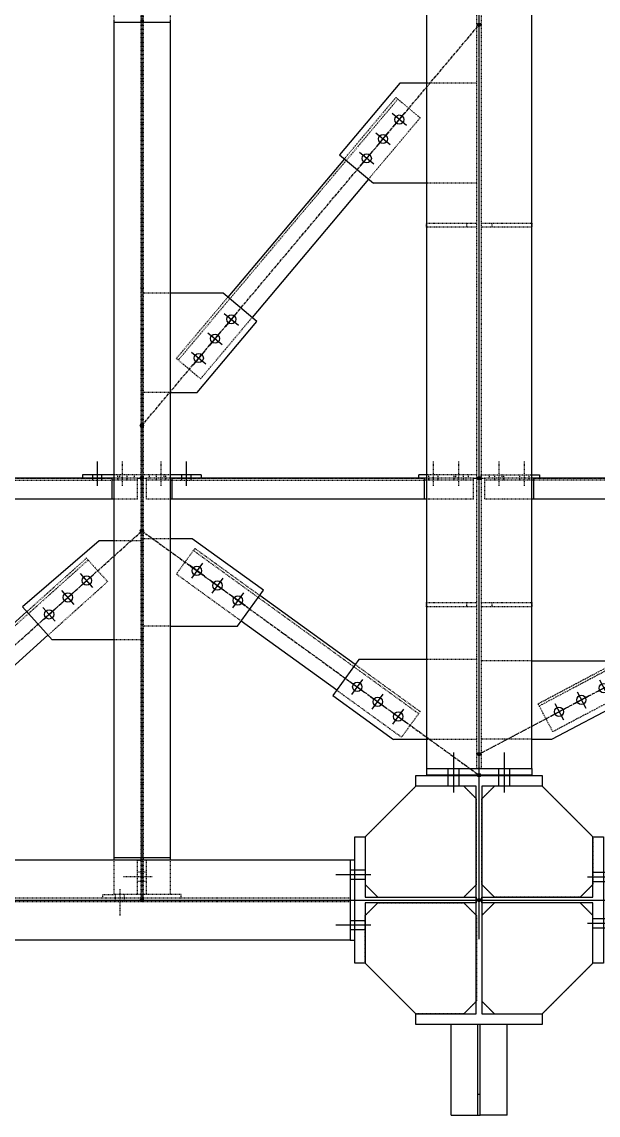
# Model space of a CAD drawing. Header units: millimetres. Extents: x 2102 to 20742, y 12631 to 26594.
# Drawn here: x 16047 to 17415, y 13811 to 16403 of the extents above; entities that cross this region are included whole.
import ezdxf

# ---------------------------------------------------------------- set-up
doc = ezdxf.new("R2010")
doc.units = ezdxf.units.MM
for name, pattern in [('CENTER', [12.7, 7.9375, -1.5875, 1.5875, -1.5875]), ('DXK_LINE_DOT2', [3.9198, 1.9599, -1.9599]), ('DXK_LINE_DOT5', [7.8785, 2.979, -0.9799, 0.9799, -0.9799, 0.9799, -0.9799])]:
    doc.linetypes.add(name, pattern=pattern)
for name, color, linetype in [('1', 7, 'Continuous'), ('2', 7, 'Continuous'), ('4', 7, 'Continuous')]:
    doc.layers.add(name, color=color, linetype=linetype)

# ---------------------------------------------------------------- blocks, each defined once
blk = doc.blocks.new('GridLine-116860372-116903 - 114867')
at = {"layer": '2', "color": 7, "linetype": 'DXK_LINE_DOT5'}
blk.add_line((20200.6, 12454.5), (20200.6, 27661.7), dxfattribs=at)
blk = doc.blocks.new('GridLine-116860372-116905 - 114867')
at = {"layer": '2', "color": 7, "linetype": 'DXK_LINE_DOT5'}
blk.add_line((2535.4, 12570.8), (24512.1, 12570.8), dxfattribs=at)
blk = doc.blocks.new('Part-116860372-114914 - 114867')
at = {"layer": '2', "color": 2, "linetype": 'Continuous'}
for p, q in [((19831.8, 12383.3), (19831.8, 12758.3)), ((19831.8, 12758.3), (19863.1, 12758.3)), ((19863.1, 12758.3), (19863.1, 12579)), ((19863.1, 12579), (20192.4, 12579)), ((20192.4, 12579), (20192.4, 12562.7)), ((20192.4, 12562.7), (19863.1, 12562.7)), ((19863.1, 12562.7), (19863.1, 12383.3)), ((19863.1, 12383.3), (19831.8, 12383.3))]:
    blk.add_line(p, q, dxfattribs=at)
blk = doc.blocks.new('Part-116860372-157493 - 114867')
at = {"layer": '1', "color": 6, "linetype": 'DXK_LINE_DOT2'}
for p, q in [((20208.7, 12870.8), (20246.2, 12908.3)), ((20388.1, 12908.3), (20538.1, 12758.3)), ((20246.2, 12579), (20208.7, 12616.5)), ((20538.1, 12616.5), (20500.6, 12579))]:
    blk.add_line(p, q, dxfattribs=at)
blk = doc.blocks.new('Part-116860372-114913 - 114867')
at = {"layer": '4', "linetype": 'Continuous'}
blk.add_hatch(color=4, dxfattribs=at).paths.add_polyline_path([(20200.6, 12565.8, -1), (20200.6, 12575.8, -1)])
at = {"layer": '2', "color": 2, "linetype": 'Continuous'}
for p, q in [((20013.1, 12939.6), (20388.1, 12939.6)), ((20013.1, 12908.3), (20013.1, 12939.6)), ((20388.1, 12939.6), (20388.1, 12908.3)), ((20192.4, 12908.3), (20013.1, 12908.3)), ((20192.4, 12233.3), (20192.4, 12908.3)), ((20388.1, 12908.3), (20208.7, 12908.3)), ((20208.7, 12908.3), (20208.7, 12233.3)), ((20013.1, 12202.1), (20013.1, 12233.3)), ((20013.1, 12233.3), (20192.4, 12233.3)), ((20208.7, 12233.3), (20388.1, 12233.3)), ((20388.1, 12233.3), (20388.1, 12202.1)), ((20388.1, 12202.1), (20013.1, 12202.1))]:
    blk.add_line(p, q, dxfattribs=at)
at = {"layer": '4', "color": 4, "linetype": 'CENTER'}
blk.add_line((20200.6, 12570.8), (20200.6, 12570.8), dxfattribs=at)
at = {"layer": '4', "color": 4, "linetype": 'Continuous'}
blk.add_circle((20200.6, 12570.8), 5, dxfattribs=at)
blk = doc.blocks.new('Part-116860372-114915 - 114867')
at = {"layer": '2', "color": 2, "linetype": 'Continuous'}
for p, q in [((20538.1, 12758.3), (20569.3, 12758.3)), ((20538.1, 12579), (20538.1, 12758.3)), ((20569.3, 12758.3), (20569.3, 12383.3)), ((20208.7, 12562.7), (20208.7, 12579)), ((20208.7, 12579), (20538.1, 12579)), ((20538.1, 12562.7), (20208.7, 12562.7)), ((20538.1, 12383.3), (20538.1, 12562.7)), ((20569.3, 12383.3), (20538.1, 12383.3))]:
    blk.add_line(p, q, dxfattribs=at)
blk = doc.blocks.new('Part-116860372-115909 - 114867')
at = {"layer": '1', "color": 6, "linetype": 'DXK_LINE_DOT2'}
for p, q in [((20194.3, 13830.8), (20044.3, 13830.8)), ((20131.8, 13820.8), (20131.8, 13830.8)), ((20169.3, 13820.8), (20169.3, 13830.8))]:
    blk.add_line(p, q, dxfattribs=at)
at = {"layer": '2', "color": 2, "linetype": 'Continuous'}
for p, q in [((20044.3, 13830.8), (20021.8, 13830.8)), ((20021.8, 13820.8), (20021.8, 13830.8)), ((20044.3, 13820.8), (20038.1, 13820.8))]:
    blk.add_line(p, q, dxfattribs=at)
blk = doc.blocks.new('Part-116860372-114922 - 114867')
at = {"layer": '4', "linetype": 'Continuous'}
blk.add_hatch(color=4, dxfattribs=at).paths.add_polyline_path([(20200.6, 12565.8, -1), (20200.6, 12575.8, -1)])
at = {"layer": '4', "color": 4, "linetype": 'CENTER'}
blk.add_line((20200.6, 12570.8), (23950.6, 12570.8), dxfattribs=at)
at = {"layer": '4', "color": 4, "linetype": 'Continuous'}
blk.add_circle((20200.6, 12570.8), 5, dxfattribs=at)
blk = doc.blocks.new('Part-116860372-115871 - 114867')
at = {"layer": '1', "color": 6, "linetype": 'DXK_LINE_DOT2'}
for p, q in [((20044.3, 12960.8), (20194.3, 12960.8)), ((20206.8, 12960.8), (20356.8, 12960.8))]:
    blk.add_line(p, q, dxfattribs=at)
at = {"layer": '2', "color": 2, "linetype": 'Continuous'}
for p, q in [((20044.3, 12960.8), (20044.3, 12940.8)), ((20356.8, 12960.8), (20356.8, 12940.8)), ((20356.8, 12940.8), (20044.3, 12940.8))]:
    blk.add_line(p, q, dxfattribs=at)
blk = doc.blocks.new('Part-116860372-114923 - 114867')
at = {"layer": '4', "linetype": 'Continuous'}
blk.add_hatch(color=4, dxfattribs=at).paths.add_polyline_path([(20200.6, 12565.8, -1), (20200.6, 12575.8, -1)])
at = {"layer": '1', "color": 6, "linetype": 'DXK_LINE_DOT2'}
for p, q in [((19818.1, 12576.7), (9958.1, 12576.7)), ((19818.1, 12565), (9958.1, 12565))]:
    blk.add_line(p, q, dxfattribs=at)
at = {"layer": '2', "color": 2, "linetype": 'Continuous'}
for p, q in [((18431.8, 12689.6), (19818.1, 12689.6)), ((19818.1, 12689.6), (19818.1, 12452.1)), ((19818.1, 12452.1), (18431.8, 12452.1))]:
    blk.add_line(p, q, dxfattribs=at)
at = {"layer": '4', "color": 4, "linetype": 'CENTER'}
blk.add_line((9575.6, 12570.8), (20200.6, 12570.8), dxfattribs=at)
at = {"layer": '4', "color": 4, "linetype": 'Continuous'}
blk.add_circle((20200.6, 12570.8), 5, dxfattribs=at)
blk = doc.blocks.new('Part-116860372-116354 - 114867')
at = {"layer": '1', "color": 6, "linetype": 'DXK_LINE_DOT2'}
for p, q in [((20206.8, 13452.1), (20356.8, 13452.1)), ((20238.1, 13452.1), (20238.1, 13439.6)), ((20356.8, 13452.1), (20356.8, 13439.6)), ((20356.8, 13439.6), (20206.8, 13439.6))]:
    blk.add_line(p, q, dxfattribs=at)
blk = doc.blocks.new('Part-116860372-149972 - 114867')
at = {"layer": '1', "color": 6, "linetype": 'DXK_LINE_DOT2'}
for p, q in [((19900.6, 12562.7), (20155, 12562.7)), ((19863.1, 12383.3), (19863.1, 12525.2)), ((20192.5, 12525.2), (20192.5, 12270.8)), ((20155, 12233.3), (20013.1, 12233.3))]:
    blk.add_line(p, q, dxfattribs=at)
at = {"layer": '2', "color": 2, "linetype": 'Continuous'}
for p, q in [((19900.6, 12562.7), (19863.1, 12525.2)), ((20155, 12562.7), (20192.5, 12525.2)), ((20013.1, 12233.3), (19863.1, 12383.3)), ((20192.5, 12270.8), (20155, 12233.3))]:
    blk.add_line(p, q, dxfattribs=at)
blk = doc.blocks.new('Part-116860372-114995 - 114867')
at = {"layer": '4', "linetype": 'Continuous'}
for points in [[(19200.6, 15315.8, -1), (19200.6, 15325.8, -1)], [(19200.6, 12565.8, -1), (19200.6, 12575.8, -1)]]:
    blk.add_hatch(color=4, dxfattribs=at).paths.add_polyline_path(points)
at = {"layer": '1', "color": 6, "linetype": 'DXK_LINE_DOT2'}
for p, q in [((19117.3, 15303.4), (19117.3, 15177.7)), ((19283.8, 15303.4), (19117.3, 15303.4)), ((19197, 15303.4), (19197, 15177.7)), ((19204.1, 15303.4), (19204.1, 15177.7)), ((19283.8, 15303.4), (19283.8, 15177.7)), ((19197, 15171.5), (19197, 12695.8)), ((19204.1, 15171.5), (19204.1, 12695.8)), ((19117.3, 12689.6), (19117.3, 12586.7)), ((19197, 12689.6), (19197, 12586.7)), ((19204.1, 12689.6), (19204.1, 12586.7)), ((19283.8, 12689.6), (19283.8, 12586.7)), ((19283.8, 12586.7), (19117.3, 12586.7))]:
    blk.add_line(p, q, dxfattribs=at)
at = {"layer": '2', "color": 2, "linetype": 'Continuous'}
for p, q in [((19117.3, 15177.7), (19117.3, 12689.6)), ((19283.8, 15171.5), (19117.3, 15171.5)), ((19197, 15177.7), (19197, 15171.5)), ((19204.1, 15177.7), (19204.1, 15171.5)), ((19283.8, 15177.7), (19283.8, 12689.6)), ((19283.8, 12695.8), (19117.3, 12695.8)), ((19197, 12695.8), (19197, 12689.6)), ((19204.1, 12695.8), (19204.1, 12689.6))]:
    blk.add_line(p, q, dxfattribs=at)
at = {"layer": '4', "color": 4, "linetype": 'CENTER'}
blk.add_line((19200.6, 15320.8), (19200.6, 12570.8), dxfattribs=at)
at = {"layer": '4', "color": 4, "linetype": 'Continuous'}
for centre in [(19200.6, 15320.8), (19200.6, 12570.8)]:
    blk.add_circle(centre, 5, dxfattribs=at)
blk = doc.blocks.new('Part-116860372-115024 - 114867')
at = {"layer": '4', "linetype": 'Continuous'}
for points in [[(17825.6, 13815.8, -1), (17825.6, 13825.8, -1)], [(19200.6, 13815.8, -1), (19200.6, 13825.8, -1)]]:
    blk.add_hatch(color=4, dxfattribs=at).paths.add_polyline_path(points)
at = {"layer": '1', "color": 6, "linetype": 'DXK_LINE_DOT2'}
for p, q in [((17839.1, 13758.3), (17839.1, 13820.8)), ((17915.1, 13820.8), (17839.1, 13820.8)), ((17908.8, 13814.6), (17839.1, 13814.6)), ((17915.1, 13814.6), (19111.1, 13814.6)), ((19187, 13820.8), (19111.1, 13820.8)), ((19187, 13814.6), (19117.3, 13814.6)), ((19187, 13758.3), (19187, 13820.8)), ((17908.8, 13758.3), (17839.1, 13758.3)), ((19187, 13758.3), (19117.3, 13758.3))]:
    blk.add_line(p, q, dxfattribs=at)
at = {"layer": '2', "color": 2, "linetype": 'Continuous'}
for p, q in [((17908.8, 13814.6), (17915.1, 13814.6)), ((19111.1, 13820.8), (17915.1, 13820.8)), ((17915.1, 13820.8), (17915.1, 13758.3)), ((19111.1, 13820.8), (19111.1, 13758.3)), ((19117.3, 13814.6), (19111.1, 13814.6)), ((19117.3, 13758.3), (17908.8, 13758.3))]:
    blk.add_line(p, q, dxfattribs=at)
at = {"layer": '4', "color": 4, "linetype": 'CENTER'}
for p, q in [((17825.6, 13820.8), (17839.1, 13820.8)), ((17915.1, 13820.8), (19111.1, 13820.8)), ((19187, 13820.8), (19200.6, 13820.8))]:
    blk.add_line(p, q, dxfattribs=at)
at = {"layer": '4', "color": 4, "linetype": 'Continuous'}
for centre in [(17825.6, 13820.8), (19200.6, 13820.8)]:
    blk.add_circle(centre, 5, dxfattribs=at)
blk = doc.blocks.new('Part-116860372-115025 - 114867')
at = {"layer": '4', "linetype": 'Continuous'}
for points in [[(19200.6, 13815.8, -1), (19200.6, 13825.8, -1)], [(20200.6, 13815.8, -1), (20200.6, 13825.8, -1)]]:
    blk.add_hatch(color=4, dxfattribs=at).paths.add_polyline_path(points)
at = {"layer": '1', "color": 6, "linetype": 'DXK_LINE_DOT2'}
for p, q in [((19214.1, 13758.3), (19214.1, 13820.8)), ((19290.1, 13820.8), (19214.1, 13820.8)), ((19283.8, 13814.6), (19214.1, 13814.6)), ((19290.1, 13814.6), (20038.1, 13814.6)), ((20184.3, 13820.8), (20038.1, 13820.8)), ((20184.3, 13814.6), (20044.3, 13814.6)), ((20184.3, 13758.3), (20184.3, 13820.8)), ((19283.8, 13758.3), (19214.1, 13758.3)), ((20184.3, 13758.3), (20044.3, 13758.3))]:
    blk.add_line(p, q, dxfattribs=at)
at = {"layer": '2', "color": 2, "linetype": 'Continuous'}
for p, q in [((19283.8, 13814.6), (19290.1, 13814.6)), ((20038.1, 13820.8), (19290.1, 13820.8)), ((19290.1, 13758.3), (19290.1, 13820.8)), ((20038.1, 13820.8), (20038.1, 13758.3)), ((20044.3, 13814.6), (20038.1, 13814.6)), ((20044.3, 13758.3), (19283.8, 13758.3))]:
    blk.add_line(p, q, dxfattribs=at)
at = {"layer": '4', "color": 4, "linetype": 'CENTER'}
for p, q in [((19200.6, 13820.8), (19214.1, 13820.8)), ((19290.1, 13820.8), (20038.1, 13820.8)), ((20184.3, 13820.8), (20200.6, 13820.8))]:
    blk.add_line(p, q, dxfattribs=at)
at = {"layer": '4', "color": 4, "linetype": 'Continuous'}
for centre in [(19200.6, 13820.8), (20200.6, 13820.8)]:
    blk.add_circle(centre, 5, dxfattribs=at)
blk = doc.blocks.new('Part-116860372-115026 - 114867')
at = {"layer": '4', "linetype": 'Continuous'}
for points in [[(20200.6, 13815.8, -1), (20200.6, 13825.8, -1)], [(21450.6, 13815.8, -1), (21450.6, 13825.8, -1)]]:
    blk.add_hatch(color=4, dxfattribs=at).paths.add_polyline_path(points)
at = {"layer": '1', "color": 6, "linetype": 'DXK_LINE_DOT2'}
for p, q in [((20216.8, 13820.8), (20216.8, 13758.3)), ((20363.1, 13820.8), (20216.8, 13820.8)), ((20356.8, 13814.6), (20216.8, 13814.6)), ((21361.1, 13814.6), (20363.1, 13814.6)), ((21361.1, 13820.8), (21437, 13820.8)), ((21437, 13814.6), (21367.3, 13814.6)), ((21437, 13820.8), (21437, 13795.8)), ((21437, 13795.8), (21367.3, 13795.8)), ((20356.8, 13758.3), (20216.8, 13758.3))]:
    blk.add_line(p, q, dxfattribs=at)
at = {"layer": '2', "color": 2, "linetype": 'Continuous'}
for p, q in [((20363.1, 13814.6), (20356.8, 13814.6)), ((21361.1, 13820.8), (20363.1, 13820.8)), ((20363.1, 13758.3), (20363.1, 13820.8)), ((21361.1, 13820.8), (21361.1, 13758.3)), ((21367.3, 13814.6), (21361.1, 13814.6)), ((21367.3, 13795.8), (21361.1, 13795.8)), ((21361.1, 13758.3), (20356.8, 13758.3))]:
    blk.add_line(p, q, dxfattribs=at)
at = {"layer": '4', "color": 4, "linetype": 'CENTER'}
for p, q in [((20200.6, 13820.8), (20216.8, 13820.8)), ((20363.1, 13820.8), (21361.1, 13820.8)), ((21437, 13820.8), (21450.6, 13820.8))]:
    blk.add_line(p, q, dxfattribs=at)
at = {"layer": '4', "color": 4, "linetype": 'Continuous'}
for centre in [(20200.6, 13820.8), (21450.6, 13820.8)]:
    blk.add_circle(centre, 5, dxfattribs=at)
blk = doc.blocks.new('Part-116860372-115911 - 114867')
at = {"layer": '1', "color": 6, "linetype": 'DXK_LINE_DOT2'}
for p, q in [((20206.8, 13820.8), (20206.8, 13830.8)), ((20206.8, 13830.8), (20356.8, 13830.8)), ((20231.8, 13820.8), (20231.8, 13830.8)), ((20269.3, 13820.8), (20269.3, 13830.8))]:
    blk.add_line(p, q, dxfattribs=at)
at = {"layer": '2', "color": 2, "linetype": 'Continuous'}
for p, q in [((20356.8, 13830.8), (20379.3, 13830.8)), ((20363.1, 13820.8), (20356.8, 13820.8)), ((20379.3, 13830.8), (20379.3, 13820.8))]:
    blk.add_line(p, q, dxfattribs=at)
blk = doc.blocks.new('Part-116860372-115072 - 114867')
at = {"layer": '4', "linetype": 'Continuous'}
for points in [[(19200.6, 13659.6, -1), (19200.6, 13669.6, -1)], [(17981.8, 12565.8, -1), (17981.8, 12575.8, -1)]]:
    blk.add_hatch(color=4, dxfattribs=at).paths.add_polyline_path(points)
at = {"layer": '1', "color": 6, "linetype": 'DXK_LINE_DOT2'}
for p, q in [((19041, 13578.5), (18142.9, 12772.5)), ((19036, 13584), (18859.2, 13425.4)), ((19036, 13584), (19098.6, 13514.3)), ((19098.6, 13514.3), (18921.8, 13355.6)), ((18137.9, 12778.1), (18314.7, 12936.7)), ((18377.3, 12867), (18200.5, 12708.3)), ((18200.5, 12708.3), (18137.9, 12778.1))]:
    blk.add_line(p, q, dxfattribs=at)
at = {"layer": '2', "color": 2, "linetype": 'Continuous'}
for p, q in [((18859.2, 13425.4), (18314.7, 12936.7)), ((18921.8, 13355.6), (18377.3, 12867))]:
    blk.add_line(p, q, dxfattribs=at)
at = {"layer": '4', "color": 4, "linetype": 'CENTER'}
blk.add_line((17981.8, 12570.8), (19200.6, 13664.6), dxfattribs=at)
at = {"layer": '4', "color": 4, "linetype": 'Continuous'}
for centre in [(19200.6, 13664.6), (17981.8, 12570.8)]:
    blk.add_circle(centre, 5, dxfattribs=at)
blk = doc.blocks.new('Part-116860372-115073 - 114867')
at = {"layer": '4', "linetype": 'Continuous'}
for points in [[(19200.6, 13659.6, -1), (19200.6, 13669.6, -1)], [(20200.6, 12935.8, -1), (20200.6, 12945.8, -1)]]:
    blk.add_hatch(color=4, dxfattribs=at).paths.add_polyline_path(points)
at = {"layer": '1', "color": 6, "linetype": 'DXK_LINE_DOT2'}
for p, q in [((19357.5, 13612.7), (19302.6, 13536.8)), ((19357.5, 13612.7), (19549.9, 13473.5)), ((20021.2, 13123.1), (19353.1, 13606.6)), ((19495, 13397.5), (19302.6, 13536.8)), ((20025.6, 13129.2), (19833.2, 13268.5)), ((19970.6, 13053.3), (19778.2, 13192.5)), ((20025.6, 13129.2), (19970.6, 13053.3))]:
    blk.add_line(p, q, dxfattribs=at)
at = {"layer": '2', "color": 2, "linetype": 'Continuous'}
for p, q in [((19833.2, 13268.5), (19549.9, 13473.5)), ((19778.2, 13192.5), (19495, 13397.5))]:
    blk.add_line(p, q, dxfattribs=at)
at = {"layer": '4', "color": 4, "linetype": 'CENTER'}
blk.add_line((19200.6, 13664.6), (20200.6, 12940.8), dxfattribs=at)
at = {"layer": '4', "color": 4, "linetype": 'Continuous'}
for centre in [(19200.6, 13664.6), (20200.6, 12940.8)]:
    blk.add_circle(centre, 5, dxfattribs=at)
blk = doc.blocks.new('Part-116860372-115074 - 114867')
at = {"layer": '4', "linetype": 'Continuous'}
for points in [[(21450.6, 13659.6, -1), (21450.6, 13669.6, -1)], [(20200.6, 12998.3, -1), (20200.6, 13008.3, -1)]]:
    blk.add_hatch(color=4, dxfattribs=at).paths.add_polyline_path(points)
at = {"layer": '1', "color": 6, "linetype": 'DXK_LINE_DOT2'}
for p, q in [((21304.7, 13644), (21094.8, 13532.9)), ((21304.7, 13644), (21348.6, 13561.1)), ((21308.2, 13637.4), (20379.1, 13145.8)), ((21348.6, 13561.1), (21138.6, 13450.1)), ((20375.6, 13152.5), (20585.5, 13263.5)), ((20629.3, 13180.7), (20419.4, 13069.6)), ((20419.4, 13069.6), (20375.6, 13152.5))]:
    blk.add_line(p, q, dxfattribs=at)
at = {"layer": '2', "color": 2, "linetype": 'Continuous'}
for p, q in [((21094.8, 13532.9), (20585.5, 13263.5)), ((21138.6, 13450.1), (20629.3, 13180.7))]:
    blk.add_line(p, q, dxfattribs=at)
at = {"layer": '4', "color": 4, "linetype": 'CENTER'}
blk.add_line((20200.6, 13003.3), (21450.6, 13664.6), dxfattribs=at)
at = {"layer": '4', "color": 4, "linetype": 'Continuous'}
for centre in [(21450.6, 13664.6), (20200.6, 13003.3)]:
    blk.add_circle(centre, 5, dxfattribs=at)
blk = doc.blocks.new('Part-116860372-115076 - 114867')
at = {"layer": '4', "linetype": 'Continuous'}
for points in [[(20200.6, 15159.6, -1), (20200.6, 15169.6, -1)], [(19200.6, 13972.1, -1), (19200.6, 13982.1, -1)]]:
    blk.add_hatch(color=4, dxfattribs=at).paths.add_polyline_path(points)
at = {"layer": '1', "color": 6, "linetype": 'DXK_LINE_DOT2'}
for p, q in [((19959.6, 14944.4), (19308.3, 14171)), ((19953.9, 14949.2), (19800.9, 14767.6)), ((19953.9, 14949.2), (20025.6, 14888.9)), ((20025.6, 14888.9), (19872.6, 14707.2)), ((19302.6, 14175.8), (19455.6, 14357.5)), ((19527.3, 14297.1), (19374.3, 14115.4)), ((19374.3, 14115.4), (19302.6, 14175.8))]:
    blk.add_line(p, q, dxfattribs=at)
at = {"layer": '2', "color": 2, "linetype": 'Continuous'}
for p, q in [((19800.9, 14767.6), (19455.6, 14357.5)), ((19872.6, 14707.2), (19527.3, 14297.1))]:
    blk.add_line(p, q, dxfattribs=at)
at = {"layer": '4', "color": 4, "linetype": 'CENTER'}
blk.add_line((19200.6, 13977.1), (20200.6, 15164.6), dxfattribs=at)
at = {"layer": '4', "color": 4, "linetype": 'Continuous'}
for centre in [(20200.6, 15164.6), (19200.6, 13977.1)]:
    blk.add_circle(centre, 5, dxfattribs=at)
blk = doc.blocks.new('Bolt-116860372-116146 - 114867')
at = {"layer": '2', "color": 1, "linetype": 'Continuous'}
for p, q in [((19016.3, 13499.2), (19057.3, 13536)), ((19055.2, 13497.1), (19018.4, 13538.1)), ((18960.5, 13449.1), (19001.4, 13485.9)), ((18999.3, 13447), (18962.6, 13488)), ((18904.7, 13399), (18945.6, 13435.8)), ((18943.5, 13397), (18906.8, 13437.9))]:
    blk.add_line(p, q, dxfattribs=at)
for centre in [(19036.8, 13517.6), (18981, 13467.5), (18925.2, 13417.4)]:
    blk.add_circle(centre, 13.8, dxfattribs=at)
blk = doc.blocks.new('Part-116860372-116154 - 114867')
at = {"layer": '1', "color": 6, "linetype": 'DXK_LINE_DOT2'}
for p, q in [((19283.8, 13641.5), (19204.1, 13641.5)), ((19283.8, 13382.3), (19204.1, 13382.3))]:
    blk.add_line(p, q, dxfattribs=at)
at = {"layer": '2', "color": 2, "linetype": 'Continuous'}
for p, q in [((19349.7, 13641.5), (19283.8, 13641.5)), ((19560.9, 13488.6), (19349.7, 13641.5)), ((19484, 13382.3), (19560.9, 13488.6)), ((19283.8, 13382.3), (19484, 13382.3))]:
    blk.add_line(p, q, dxfattribs=at)
blk = doc.blocks.new('Bolt-116860372-116158 - 114867')
at = {"layer": '2', "color": 1, "linetype": 'Continuous'}
for p, q in [((19823.2, 13180), (19855.4, 13224.6)), ((19817, 13218.4), (19861.6, 13186.2)), ((19877.8, 13174.5), (19922.3, 13142.2)), ((19883.9, 13136.1), (19916.2, 13180.6)), ((19938.5, 13130.5), (19983.1, 13098.2)), ((19944.7, 13092.1), (19976.9, 13136.6))]:
    blk.add_line(p, q, dxfattribs=at)
for centre in [(19839.3, 13202.3), (19900.1, 13158.3), (19960.8, 13114.4)]:
    blk.add_circle(centre, 13.8, dxfattribs=at)
blk = doc.blocks.new('Part-116860372-115239 - 114867')
at = {"layer": '1', "color": 6, "linetype": 'DXK_LINE_DOT2'}
for p, q in [((19214.1, 12689.2), (19204.1, 12689.2)), ((19214.1, 12586.7), (19214.1, 12689.2)), ((19204.1, 12586.7), (19204.1, 12576.7)), ((19316.6, 12586.7), (19283.8, 12586.7)), ((19316.6, 12576.7), (19316.6, 12586.7))]:
    blk.add_line(p, q, dxfattribs=at)
blk = doc.blocks.new('Part-116860372-115115 - 114867')
at = {"layer": '2', "color": 2, "linetype": 'Continuous'}
for p, q in [((20044.3, 20964.1), (20044.3, 12960.8)), ((20356.8, 12960.8), (20356.8, 20964.1)), ((20044.3, 12960.8), (20356.8, 12960.8))]:
    blk.add_line(p, q, dxfattribs=at)
blk = doc.blocks.new('Part-116860372-115117 - 114867')
at = {"layer": '1', "color": 6, "linetype": 'DXK_LINE_DOT2'}
for p, q in [((20194.3, 12960.8), (20194.3, 20964.1)), ((20206.8, 20964.1), (20206.8, 12960.8)), ((20206.8, 12960.8), (20194.3, 12960.8))]:
    blk.add_line(p, q, dxfattribs=at)
blk = doc.blocks.new('Part-116860372-115238 - 114867')
at = {"layer": '1', "color": 6, "linetype": 'DXK_LINE_DOT2'}
for p, q in [((19187, 12586.7), (19187, 12689.2)), ((19187, 12689.2), (19197, 12689.2)), ((19084.5, 12576.7), (19084.5, 12586.7)), ((19084.5, 12586.7), (19117.3, 12586.7)), ((19197, 12586.7), (19197, 12576.7))]:
    blk.add_line(p, q, dxfattribs=at)
blk = doc.blocks.new('Bolt-116860372-115240 - 114867')
at = {"layer": '1', "color": 1, "linetype": 'DXK_LINE_DOT2'}
for p, q in [((19230.4, 12639.2), (19145.4, 12639.2)), ((19197, 12653), (19187, 12653)), ((19204.1, 12653), (19197, 12653)), ((19214.1, 12653), (19204.1, 12653)), ((19197, 12625.5), (19187, 12625.5)), ((19204.1, 12625.5), (19197, 12625.5)), ((19214.1, 12625.5), (19204.1, 12625.5))]:
    blk.add_line(p, q, dxfattribs=at)
blk = doc.blocks.new('Bolt-116860372-115912 - 114867')
at = {"layer": '1', "color": 1, "linetype": 'DXK_LINE_DOT2'}
for p, q in [((20260.6, 13798.3), (20260.6, 13870.8)), ((20335.6, 13798.3), (20335.6, 13870.8)), ((20246.8, 13820.8), (20246.8, 13830.8)), ((20246.8, 13814.6), (20246.8, 13820.8)), ((20274.3, 13820.8), (20274.3, 13830.8)), ((20274.3, 13814.6), (20274.3, 13820.8)), ((20321.8, 13820.8), (20321.8, 13830.8)), ((20321.8, 13814.6), (20321.8, 13820.8)), ((20349.3, 13820.8), (20349.3, 13830.8)), ((20349.3, 13814.6), (20349.3, 13820.8))]:
    blk.add_line(p, q, dxfattribs=at)
blk = doc.blocks.new('Bolt-116860372-115287 - 114867')
at = {"layer": '1', "color": 1, "linetype": 'DXK_LINE_DOT2'}
for p, q in [((19120.8, 12586.7), (19120.8, 12576.7)), ((19120.8, 12576.7), (19120.8, 12565)), ((19134.5, 12603), (19134.5, 12524.2)), ((19148.3, 12586.7), (19148.3, 12576.7)), ((19148.3, 12576.7), (19148.3, 12565))]:
    blk.add_line(p, q, dxfattribs=at)
blk = doc.blocks.new('Part-116860372-116160 - 114867')
at = {"layer": '1', "color": 6, "linetype": 'DXK_LINE_DOT2'}
for p, q in [((20356.8, 13280.1), (20206.8, 13280.1)), ((20356.8, 13047.1), (20206.8, 13047.1))]:
    blk.add_line(p, q, dxfattribs=at)
at = {"layer": '2', "color": 2, "linetype": 'Continuous'}
for p, q in [((20356.8, 13280.1), (20576.7, 13280.1)), ((20576.7, 13280.1), (20638.1, 13164.1)), ((20416.8, 13047.1), (20638.1, 13164.1)), ((20356.8, 13047.1), (20416.8, 13047.1))]:
    blk.add_line(p, q, dxfattribs=at)
blk = doc.blocks.new('Part-116860372-149971 - 114867')
at = {"layer": '1', "color": 6, "linetype": 'DXK_LINE_DOT2'}
for p, q in [((20388.1, 12908.3), (20246.2, 12908.3)), ((20208.7, 12616.5), (20208.7, 12870.8)), ((20538.1, 12758.3), (20538.1, 12616.5)), ((20500.6, 12579), (20246.2, 12579))]:
    blk.add_line(p, q, dxfattribs=at)
at = {"layer": '2', "color": 2, "linetype": 'Continuous'}
for p, q in [((20246.2, 12908.3), (20208.7, 12870.8)), ((20388.1, 12908.3), (20538.1, 12758.3)), ((20246.2, 12579), (20208.7, 12616.5)), ((20538.1, 12616.5), (20500.6, 12579))]:
    blk.add_line(p, q, dxfattribs=at)
blk = doc.blocks.new('Bolt-116860372-115910 - 114867')
at = {"layer": '1', "color": 1, "linetype": 'DXK_LINE_DOT2'}
for p, q in [((20065.6, 13798.3), (20065.6, 13870.8)), ((20140.6, 13798.3), (20140.6, 13870.8)), ((20051.8, 13820.8), (20051.8, 13830.8)), ((20051.8, 13814.6), (20051.8, 13820.8)), ((20079.3, 13820.8), (20079.3, 13830.8)), ((20079.3, 13814.6), (20079.3, 13820.8)), ((20126.8, 13820.8), (20126.8, 13830.8)), ((20126.8, 13814.6), (20126.8, 13820.8)), ((20154.3, 13820.8), (20154.3, 13830.8)), ((20154.3, 13814.6), (20154.3, 13820.8))]:
    blk.add_line(p, q, dxfattribs=at)
blk = doc.blocks.new('Part-116860372-115661 - 114867')
at = {"layer": '1', "color": 6, "linetype": 'DXK_LINE_DOT2'}
for p, q in [((19283.8, 13830.8), (19204.1, 13830.8)), ((19222.9, 13820.8), (19222.9, 13830.8)), ((19266.6, 13820.8), (19266.6, 13830.8))]:
    blk.add_line(p, q, dxfattribs=at)
at = {"layer": '2', "color": 2, "linetype": 'Continuous'}
for p, q in [((19376.6, 13830.8), (19283.8, 13830.8)), ((19290.1, 13820.8), (19283.8, 13820.8)), ((19376.6, 13830.8), (19376.6, 13820.8))]:
    blk.add_line(p, q, dxfattribs=at)
blk = doc.blocks.new('Bolt-116860372-115662 - 114867')
at = {"layer": '1', "color": 1, "linetype": 'DXK_LINE_DOT2'}
for p, q in [((19257.9, 13798.3), (19257.9, 13870.8)), ((19244.1, 13820.8), (19244.1, 13830.8)), ((19244.1, 13814.6), (19244.1, 13820.8)), ((19271.6, 13820.8), (19271.6, 13830.8)), ((19271.6, 13814.6), (19271.6, 13820.8))]:
    blk.add_line(p, q, dxfattribs=at)
at = {"layer": '2', "color": 1, "linetype": 'Continuous'}
for p, q in [((19332.9, 13798.3), (19332.9, 13870.8)), ((19319.1, 13820.8), (19319.1, 13830.8)), ((19319.1, 13814.6), (19319.1, 13820.8)), ((19346.6, 13820.8), (19346.6, 13830.8)), ((19346.6, 13814.6), (19346.6, 13820.8))]:
    blk.add_line(p, q, dxfattribs=at)
blk = doc.blocks.new('Part-116860372-115663 - 114867')
at = {"layer": '1', "color": 6, "linetype": 'DXK_LINE_DOT2'}
for p, q in [((19197, 13830.8), (19117.3, 13830.8)), ((19134.5, 13820.8), (19134.5, 13830.8)), ((19178.3, 13820.8), (19178.3, 13830.8))]:
    blk.add_line(p, q, dxfattribs=at)
at = {"layer": '2', "color": 2, "linetype": 'Continuous'}
for p, q in [((19117.3, 13830.8), (19024.5, 13830.8)), ((19024.5, 13830.8), (19024.5, 13820.8)), ((19117.3, 13820.8), (19111.1, 13820.8))]:
    blk.add_line(p, q, dxfattribs=at)
blk = doc.blocks.new('Bolt-116860372-115664 - 114867')
at = {"layer": '1', "color": 1, "linetype": 'DXK_LINE_DOT2'}
for p, q in [((19143.3, 13798.3), (19143.3, 13870.8)), ((19129.5, 13820.8), (19129.5, 13830.8)), ((19129.5, 13814.6), (19129.5, 13820.8)), ((19157, 13820.8), (19157, 13830.8)), ((19157, 13814.6), (19157, 13820.8))]:
    blk.add_line(p, q, dxfattribs=at)
at = {"layer": '2', "color": 1, "linetype": 'Continuous'}
for p, q in [((19068.3, 13798.3), (19068.3, 13870.8)), ((19054.5, 13820.8), (19054.5, 13830.8)), ((19054.5, 13814.6), (19054.5, 13820.8)), ((19082, 13820.8), (19082, 13830.8)), ((19082, 13814.6), (19082, 13820.8))]:
    blk.add_line(p, q, dxfattribs=at)
blk = doc.blocks.new('Bolt-116860372-116294 - 114867')
at = {"layer": '2', "color": 1, "linetype": 'Continuous'}
for p, q in [((19946.2, 14862.5), (19981.6, 14904.6)), ((19985, 14865.9), (19942.9, 14901.3)), ((19936.7, 14808.5), (19894.6, 14843.9)), ((19897.9, 14805.2), (19933.3, 14847.2)), ((19888.3, 14751.1), (19846.3, 14786.5)), ((19849.6, 14747.8), (19885, 14789.9))]:
    blk.add_line(p, q, dxfattribs=at)
for centre in [(19963.9, 14883.6), (19915.6, 14826.2), (19867.3, 14768.8)]:
    blk.add_circle(centre, 13.7, dxfattribs=at)
blk = doc.blocks.new('Bolt-116860372-115872 - 114867')
at = {"layer": '2', "color": 1, "linetype": 'Continuous'}
for p, q in [((20125.6, 12889.6), (20125.6, 13008.3)), ((20125.6, 12889.6), (20125.6, 13008.3)), ((20125.6, 12889.6), (20125.6, 13008.3)), ((20125.6, 12889.6), (20125.6, 13008.3)), ((20125.6, 12889.6), (20125.6, 13008.3)), ((20125.6, 12889.6), (20125.6, 13008.3)), ((20125.6, 12889.6), (20125.6, 13008.3)), ((20125.6, 12889.6), (20125.6, 13008.3)), ((20125.6, 12889.6), (20125.6, 13008.3)), ((20125.6, 12889.6), (20125.6, 13008.3)), ((20275.6, 12889.6), (20275.6, 13008.3)), ((20275.6, 12889.6), (20275.6, 13008.3)), ((20275.6, 12889.6), (20275.6, 13008.3)), ((20275.6, 12889.6), (20275.6, 13008.3)), ((20275.6, 12889.6), (20275.6, 13008.3)), ((20275.6, 12889.6), (20275.6, 13008.3)), ((20275.6, 12889.6), (20275.6, 13008.3)), ((20275.6, 12889.6), (20275.6, 13008.3)), ((20275.6, 12889.6), (20275.6, 13008.3)), ((20275.6, 12889.6), (20275.6, 13008.3)), ((20109.3, 12940.8), (20109.3, 12960.8)), ((20109.3, 12940.8), (20109.3, 12960.8)), ((20109.3, 12940.8), (20109.3, 12960.8)), ((20109.3, 12940.8), (20109.3, 12960.8)), ((20109.3, 12940.8), (20109.3, 12960.8)), ((20109.3, 12940.8), (20109.3, 12960.8)), ((20109.3, 12940.8), (20109.3, 12960.8)), ((20109.3, 12940.8), (20109.3, 12960.8)), ((20109.3, 12940.8), (20109.3, 12960.8)), ((20109.3, 12940.8), (20109.3, 12960.8)), ((20141.8, 12940.8), (20141.8, 12960.8)), ((20141.8, 12940.8), (20141.8, 12960.8)), ((20141.8, 12940.8), (20141.8, 12960.8)), ((20141.8, 12940.8), (20141.8, 12960.8)), ((20141.8, 12940.8), (20141.8, 12960.8)), ((20141.8, 12940.8), (20141.8, 12960.8)), ((20141.8, 12940.8), (20141.8, 12960.8)), ((20141.8, 12940.8), (20141.8, 12960.8)), ((20141.8, 12940.8), (20141.8, 12960.8)), ((20141.8, 12940.8), (20141.8, 12960.8)), ((20259.3, 12940.8), (20259.3, 12960.8)), ((20259.3, 12940.8), (20259.3, 12960.8)), ((20259.3, 12940.8), (20259.3, 12960.8)), ((20259.3, 12940.8), (20259.3, 12960.8)), ((20259.3, 12940.8), (20259.3, 12960.8)), ((20259.3, 12940.8), (20259.3, 12960.8)), ((20259.3, 12940.8), (20259.3, 12960.8)), ((20259.3, 12940.8), (20259.3, 12960.8)), ((20259.3, 12940.8), (20259.3, 12960.8)), ((20259.3, 12940.8), (20259.3, 12960.8)), ((20291.8, 12940.8), (20291.8, 12960.8)), ((20291.8, 12940.8), (20291.8, 12960.8)), ((20291.8, 12940.8), (20291.8, 12960.8)), ((20291.8, 12940.8), (20291.8, 12960.8)), ((20291.8, 12940.8), (20291.8, 12960.8)), ((20291.8, 12940.8), (20291.8, 12960.8)), ((20291.8, 12940.8), (20291.8, 12960.8)), ((20291.8, 12940.8), (20291.8, 12960.8)), ((20291.8, 12940.8), (20291.8, 12960.8)), ((20291.8, 12940.8), (20291.8, 12960.8)), ((20109.3, 12908.3), (20109.3, 12939.6)), ((20109.3, 12908.3), (20109.3, 12939.6)), ((20109.3, 12908.3), (20109.3, 12939.6)), ((20109.3, 12908.3), (20109.3, 12939.6)), ((20109.3, 12908.3), (20109.3, 12939.6)), ((20109.3, 12908.3), (20109.3, 12939.6)), ((20109.3, 12908.3), (20109.3, 12939.6)), ((20109.3, 12908.3), (20109.3, 12939.6)), ((20109.3, 12908.3), (20109.3, 12939.6)), ((20109.3, 12908.3), (20109.3, 12939.6)), ((20141.8, 12908.3), (20141.8, 12939.6)), ((20141.8, 12908.3), (20141.8, 12939.6)), ((20141.8, 12908.3), (20141.8, 12939.6)), ((20141.8, 12908.3), (20141.8, 12939.6)), ((20141.8, 12908.3), (20141.8, 12939.6)), ((20141.8, 12908.3), (20141.8, 12939.6)), ((20141.8, 12908.3), (20141.8, 12939.6)), ((20141.8, 12908.3), (20141.8, 12939.6)), ((20141.8, 12908.3), (20141.8, 12939.6)), ((20141.8, 12908.3), (20141.8, 12939.6)), ((20259.3, 12908.3), (20259.3, 12939.6)), ((20259.3, 12908.3), (20259.3, 12939.6)), ((20259.3, 12908.3), (20259.3, 12939.6)), ((20259.3, 12908.3), (20259.3, 12939.6)), ((20259.3, 12908.3), (20259.3, 12939.6)), ((20259.3, 12908.3), (20259.3, 12939.6)), ((20259.3, 12908.3), (20259.3, 12939.6)), ((20259.3, 12908.3), (20259.3, 12939.6)), ((20259.3, 12908.3), (20259.3, 12939.6)), ((20259.3, 12908.3), (20259.3, 12939.6)), ((20291.8, 12908.3), (20291.8, 12939.6)), ((20291.8, 12908.3), (20291.8, 12939.6)), ((20291.8, 12908.3), (20291.8, 12939.6)), ((20291.8, 12908.3), (20291.8, 12939.6)), ((20291.8, 12908.3), (20291.8, 12939.6)), ((20291.8, 12908.3), (20291.8, 12939.6)), ((20291.8, 12908.3), (20291.8, 12939.6)), ((20291.8, 12908.3), (20291.8, 12939.6)), ((20291.8, 12908.3), (20291.8, 12939.6)), ((20291.8, 12908.3), (20291.8, 12939.6))]:
    blk.add_line(p, q, dxfattribs=at)
blk = doc.blocks.new('Part-116860372-157492 - 114867')
at = {"layer": '1', "color": 6, "linetype": 'DXK_LINE_DOT2'}
for p, q in [((20013.1, 12908.3), (19863.1, 12758.3)), ((20192.5, 12870.8), (20155, 12908.3)), ((19863.1, 12616.5), (19900.6, 12579)), ((20155, 12579), (20192.5, 12616.5))]:
    blk.add_line(p, q, dxfattribs=at)
blk = doc.blocks.new('Part-116860372-116356 - 114867')
at = {"layer": '1', "color": 6, "linetype": 'DXK_LINE_DOT2'}
for p, q in [((20206.8, 14577.1), (20356.8, 14577.1)), ((20356.8, 14564.6), (20206.8, 14564.6)), ((20238.1, 14577.1), (20238.1, 14564.6)), ((20356.8, 14577.1), (20356.8, 14564.6))]:
    blk.add_line(p, q, dxfattribs=at)
blk = doc.blocks.new('Part-116860372-116145 - 114867')
at = {"layer": '1', "color": 6, "linetype": 'DXK_LINE_DOT2'}
for p, q in [((19197, 13635.2), (19117.3, 13635.2)), ((19197, 13341.7), (19117.3, 13341.7))]:
    blk.add_line(p, q, dxfattribs=at)
at = {"layer": '2', "color": 2, "linetype": 'Continuous'}
for p, q in [((19073.2, 13635.2), (18846.7, 13439.4)), ((19117.3, 13635.2), (19073.2, 13635.2)), ((18934.3, 13341.7), (18846.7, 13439.4)), ((19117.3, 13341.7), (18934.3, 13341.7))]:
    blk.add_line(p, q, dxfattribs=at)
blk = doc.blocks.new('Bolt-116860372-116155 - 114867')
at = {"layer": '2', "color": 1, "linetype": 'Continuous'}
for p, q in [((19385.9, 13530.4), (19341.4, 13562.7)), ((19379.8, 13568.8), (19347.5, 13524.3)), ((19446.7, 13486.5), (19402.1, 13518.7)), ((19440.5, 13524.9), (19408.3, 13480.3)), ((19501.3, 13480.9), (19469.1, 13436.3)), ((19507.5, 13442.5), (19462.9, 13474.7))]:
    blk.add_line(p, q, dxfattribs=at)
for centre in [(19363.7, 13546.5), (19424.4, 13502.6), (19485.2, 13458.6)]:
    blk.add_circle(centre, 13.8, dxfattribs=at)
blk = doc.blocks.new('Part-116860372-116157 - 114867')
at = {"layer": '1', "color": 6, "linetype": 'DXK_LINE_DOT2'}
for p, q in [((20194.3, 13283.7), (20044.3, 13283.7)), ((20194.3, 13047), (20044.3, 13047))]:
    blk.add_line(p, q, dxfattribs=at)
at = {"layer": '2', "color": 2, "linetype": 'Continuous'}
for p, q in [((19844.2, 13283.7), (19767.2, 13177.3)), ((20044.3, 13283.7), (19844.2, 13283.7)), ((19767.2, 13177.3), (19947.2, 13047)), ((20044.3, 13047), (19947.2, 13047))]:
    blk.add_line(p, q, dxfattribs=at)
blk = doc.blocks.new('Bolt-116860372-116161 - 114867')
at = {"layer": '2', "color": 1, "linetype": 'Continuous'}
for p, q in [((20557.4, 13223.2), (20583.1, 13174.6)), ((20491.1, 13188.1), (20516.8, 13139.5)), ((20594.5, 13211.7), (20545.9, 13186)), ((20528.2, 13176.7), (20479.6, 13150.9)), ((20461.9, 13141.6), (20413.3, 13115.9)), ((20424.8, 13153), (20450.5, 13104.4))]:
    blk.add_line(p, q, dxfattribs=at)
for centre in [(20570.2, 13198.9), (20503.9, 13163.8), (20437.6, 13128.7)]:
    blk.add_circle(centre, 13.8, dxfattribs=at)
blk = doc.blocks.new('Part-116860372-116293 - 114867')
at = {"layer": '1', "color": 6, "linetype": 'DXK_LINE_DOT2'}
for p, q in [((20194.3, 14991.9), (20044.3, 14991.9)), ((20194.3, 14695.1), (20044.3, 14695.1))]:
    blk.add_line(p, q, dxfattribs=at)
at = {"layer": '2', "color": 2, "linetype": 'Continuous'}
for p, q in [((19965.3, 14991.9), (19786.5, 14779.7)), ((20044.3, 14991.9), (19965.3, 14991.9)), ((19786.5, 14779.7), (19886.9, 14695.1)), ((20044.3, 14695.1), (19886.9, 14695.1))]:
    blk.add_line(p, q, dxfattribs=at)
blk = doc.blocks.new('Bolt-116860372-116297 - 114867')
at = {"layer": '2', "color": 1, "linetype": 'Continuous'}
for p, q in [((19444.6, 14309.5), (19486.7, 14274.1)), ((19483.3, 14312.9), (19447.9, 14270.8)), ((19396.3, 14252.2), (19438.3, 14216.7)), ((19435, 14255.5), (19399.6, 14213.4)), ((19348, 14194.8), (19390, 14159.4)), ((19386.7, 14198.1), (19351.3, 14156.1))]:
    blk.add_line(p, q, dxfattribs=at)
for centre in [(19465.6, 14291.8), (19417.3, 14234.5), (19369, 14177.1)]:
    blk.add_circle(centre, 13.7, dxfattribs=at)
blk = doc.blocks.new('Part-116860372-154323 - 114867')
at = {"layer": '1', "color": 6, "linetype": 'DXK_LINE_DOT2'}
blk.add_line((20283.8, 12202.1), (20117.3, 12202.1), dxfattribs=at)
at = {"layer": '2', "color": 2, "linetype": 'Continuous'}
for p, q in [((20117.3, 11933.3), (20117.3, 12202.1)), ((20197, 11933.3), (20197, 12202.1)), ((20204.1, 11933.3), (20204.1, 12202.1)), ((20283.8, 11933.3), (20283.8, 12202.1)), ((20197, 11995.8), (20204.1, 11995.8)), ((20117.3, 11933.3), (20204.1, 11933.3)), ((20283.8, 11933.3), (20204.1, 11933.3))]:
    blk.add_line(p, q, dxfattribs=at)
blk = doc.blocks.new('Part-116860372-116296 - 114867')
at = {"layer": '1', "color": 6, "linetype": 'DXK_LINE_DOT2'}
for p, q in [((19283.8, 14369.6), (19204.1, 14369.6)), ((19283.8, 14074.6), (19204.1, 14074.6))]:
    blk.add_line(p, q, dxfattribs=at)
at = {"layer": '2', "color": 2, "linetype": 'Continuous'}
for p, q in [((19441.2, 14369.6), (19283.8, 14369.6)), ((19541.6, 14285), (19441.2, 14369.6)), ((19364.4, 14074.6), (19541.6, 14285)), ((19283.8, 14074.6), (19364.4, 14074.6))]:
    blk.add_line(p, q, dxfattribs=at)
blk = doc.blocks.new('Part-116860372-116355 - 114867')
at = {"layer": '1', "color": 6, "linetype": 'DXK_LINE_DOT2'}
for p, q in [((20044.3, 13439.6), (20044.3, 13452.1)), ((20044.3, 13452.1), (20194.3, 13452.1)), ((20163.1, 13452.1), (20163.1, 13439.6)), ((20194.3, 13439.6), (20044.3, 13439.6))]:
    blk.add_line(p, q, dxfattribs=at)
blk = doc.blocks.new('Part-116860372-116357 - 114867')
at = {"layer": '1', "color": 6, "linetype": 'DXK_LINE_DOT2'}
for p, q in [((20044.3, 14564.6), (20044.3, 14577.1)), ((20044.3, 14577.1), (20194.3, 14577.1)), ((20194.3, 14564.6), (20044.3, 14564.6)), ((20163.1, 14577.1), (20163.1, 14564.6))]:
    blk.add_line(p, q, dxfattribs=at)
blk = doc.blocks.new('Bolt-116860372-116811 - 114867')
at = {"layer": '2', "color": 1, "linetype": 'Continuous'}
for p, q in [((20521.8, 12639.6), (20625.6, 12639.6)), ((20521.8, 12639.6), (20625.6, 12639.6)), ((20538.1, 12653.3), (20569.3, 12653.3)), ((20538.1, 12653.3), (20569.3, 12653.3)), ((20570.6, 12653.3), (20583.1, 12653.3)), ((20570.6, 12653.3), (20583.1, 12653.3)), ((20538.1, 12625.8), (20569.3, 12625.8)), ((20538.1, 12625.8), (20569.3, 12625.8)), ((20570.6, 12625.8), (20583.1, 12625.8)), ((20570.6, 12625.8), (20583.1, 12625.8)), ((20538.1, 12515.8), (20569.3, 12515.8)), ((20538.1, 12515.8), (20569.3, 12515.8)), ((20570.6, 12515.8), (20583.1, 12515.8)), ((20570.6, 12515.8), (20583.1, 12515.8)), ((20521.8, 12502.1), (20625.6, 12502.1)), ((20521.8, 12502.1), (20625.6, 12502.1)), ((20538.1, 12488.3), (20569.3, 12488.3)), ((20538.1, 12488.3), (20569.3, 12488.3)), ((20570.6, 12488.3), (20583.1, 12488.3)), ((20570.6, 12488.3), (20583.1, 12488.3))]:
    blk.add_line(p, q, dxfattribs=at)
blk = doc.blocks.new('Part-116860372-116816 - 114867')
at = {"layer": '1', "color": 6, "linetype": 'DXK_LINE_DOT2'}
blk.add_line((19818.1, 12689.6), (19818.1, 12452.1), dxfattribs=at)
at = {"layer": '2', "color": 2, "linetype": 'Continuous'}
for p, q in [((19818.1, 12689.6), (19830.6, 12689.6)), ((19830.6, 12689.6), (19830.6, 12452.1)), ((19818.1, 12452.1), (19830.6, 12452.1))]:
    blk.add_line(p, q, dxfattribs=at)
blk = doc.blocks.new('Bolt-116860372-116817 - 114867')
at = {"layer": '2', "color": 1, "linetype": 'Continuous'}
for p, q in [((19879.3, 12645.8), (19775.6, 12645.8)), ((19879.3, 12645.8), (19775.6, 12645.8)), ((19879.3, 12645.8), (19775.6, 12645.8)), ((19879.3, 12645.8), (19775.6, 12645.8)), ((19879.3, 12645.8), (19775.6, 12645.8)), ((19879.3, 12645.8), (19775.6, 12645.8)), ((19830.6, 12659.6), (19818.1, 12659.6)), ((19830.6, 12659.6), (19818.1, 12659.6)), ((19830.6, 12659.6), (19818.1, 12659.6)), ((19830.6, 12659.6), (19818.1, 12659.6)), ((19830.6, 12659.6), (19818.1, 12659.6)), ((19830.6, 12659.6), (19818.1, 12659.6)), ((19863.1, 12659.6), (19831.8, 12659.6)), ((19863.1, 12659.6), (19831.8, 12659.6)), ((19863.1, 12659.6), (19831.8, 12659.6)), ((19863.1, 12659.6), (19831.8, 12659.6)), ((19863.1, 12659.6), (19831.8, 12659.6)), ((19863.1, 12659.6), (19831.8, 12659.6)), ((19830.6, 12632.1), (19818.1, 12632.1)), ((19830.6, 12632.1), (19818.1, 12632.1)), ((19830.6, 12632.1), (19818.1, 12632.1)), ((19830.6, 12632.1), (19818.1, 12632.1)), ((19830.6, 12632.1), (19818.1, 12632.1)), ((19830.6, 12632.1), (19818.1, 12632.1)), ((19863.1, 12632.1), (19831.8, 12632.1)), ((19863.1, 12632.1), (19831.8, 12632.1)), ((19863.1, 12632.1), (19831.8, 12632.1)), ((19863.1, 12632.1), (19831.8, 12632.1)), ((19863.1, 12632.1), (19831.8, 12632.1)), ((19863.1, 12632.1), (19831.8, 12632.1)), ((19830.6, 12509.6), (19818.1, 12509.6)), ((19830.6, 12509.6), (19818.1, 12509.6)), ((19830.6, 12509.6), (19818.1, 12509.6)), ((19830.6, 12509.6), (19818.1, 12509.6)), ((19830.6, 12509.6), (19818.1, 12509.6)), ((19830.6, 12509.6), (19818.1, 12509.6)), ((19863.1, 12509.6), (19831.8, 12509.6)), ((19863.1, 12509.6), (19831.8, 12509.6)), ((19863.1, 12509.6), (19831.8, 12509.6)), ((19863.1, 12509.6), (19831.8, 12509.6)), ((19863.1, 12509.6), (19831.8, 12509.6)), ((19863.1, 12509.6), (19831.8, 12509.6)), ((19879.3, 12495.8), (19775.6, 12495.8)), ((19879.3, 12495.8), (19775.6, 12495.8)), ((19879.3, 12495.8), (19775.6, 12495.8)), ((19879.3, 12495.8), (19775.6, 12495.8)), ((19879.3, 12495.8), (19775.6, 12495.8)), ((19879.3, 12495.8), (19775.6, 12495.8)), ((19830.6, 12482.1), (19818.1, 12482.1)), ((19830.6, 12482.1), (19818.1, 12482.1)), ((19830.6, 12482.1), (19818.1, 12482.1)), ((19830.6, 12482.1), (19818.1, 12482.1)), ((19830.6, 12482.1), (19818.1, 12482.1)), ((19830.6, 12482.1), (19818.1, 12482.1)), ((19863.1, 12482.1), (19831.8, 12482.1)), ((19863.1, 12482.1), (19831.8, 12482.1)), ((19863.1, 12482.1), (19831.8, 12482.1)), ((19863.1, 12482.1), (19831.8, 12482.1)), ((19863.1, 12482.1), (19831.8, 12482.1)), ((19863.1, 12482.1), (19831.8, 12482.1))]:
    blk.add_line(p, q, dxfattribs=at)
blk = doc.blocks.new('Part-116860372-149973 - 114867')
at = {"layer": '1', "color": 6, "linetype": 'DXK_LINE_DOT2'}
for p, q in [((20500.6, 12562.7), (20246.2, 12562.7)), ((20208.7, 12525.2), (20208.7, 12270.8)), ((20538.1, 12383.3), (20538.1, 12525.2)), ((20246.2, 12233.3), (20388.1, 12233.3))]:
    blk.add_line(p, q, dxfattribs=at)
at = {"layer": '2', "color": 2, "linetype": 'Continuous'}
for p, q in [((20246.2, 12562.7), (20208.7, 12525.2)), ((20538.1, 12525.2), (20500.6, 12562.7)), ((20388.1, 12233.3), (20538.1, 12383.3)), ((20208.7, 12270.8), (20246.2, 12233.3))]:
    blk.add_line(p, q, dxfattribs=at)
blk = doc.blocks.new('Part-116860372-149970 - 114867')
at = {"layer": '1', "color": 6, "linetype": 'DXK_LINE_DOT2'}
for p, q in [((20155, 12908.3), (20013.1, 12908.3)), ((20192.5, 12616.5), (20192.5, 12870.8)), ((19863.1, 12758.3), (19863.1, 12616.5)), ((19900.6, 12579), (20155, 12579))]:
    blk.add_line(p, q, dxfattribs=at)
at = {"layer": '2', "color": 2, "linetype": 'Continuous'}
for p, q in [((20013.1, 12908.3), (19863.1, 12758.3)), ((20192.5, 12870.8), (20155, 12908.3)), ((19863.1, 12616.5), (19900.6, 12579)), ((20155, 12579), (20192.5, 12616.5))]:
    blk.add_line(p, q, dxfattribs=at)
blk = doc.blocks.new('Part-116860372-157427 - 114867')
at = {"layer": '1', "color": 6, "linetype": 'DXK_LINE_DOT2'}
for p, q in [((20044.3, 15814.6), (20044.3, 14577.1)), ((20356.8, 14577.1), (20356.8, 15814.6)), ((20044.3, 14564.6), (20044.3, 13452.1)), ((20356.8, 13452.1), (20356.8, 14564.6)), ((20044.3, 13439.6), (20044.3, 12960.8)), ((20356.8, 12960.8), (20356.8, 13439.6))]:
    blk.add_line(p, q, dxfattribs=at)
blk = doc.blocks.new('Part-116860372-157494 - 114867')
at = {"layer": '1', "color": 6, "linetype": 'DXK_LINE_DOT2'}
for p, q in [((19863.1, 12525.2), (19900.6, 12562.7)), ((20155, 12562.7), (20192.5, 12525.2)), ((20013.1, 12233.3), (19863.1, 12383.3)), ((20192.5, 12270.8), (20155, 12233.3))]:
    blk.add_line(p, q, dxfattribs=at)
blk = doc.blocks.new('Part-116860372-157495 - 114867')
at = {"layer": '1', "color": 6, "linetype": 'DXK_LINE_DOT2'}
for p, q in [((20246.2, 12562.7), (20208.7, 12525.2)), ((20538.1, 12525.2), (20500.6, 12562.7)), ((20388.1, 12233.3), (20538.1, 12383.3)), ((20208.7, 12270.8), (20246.2, 12233.3))]:
    blk.add_line(p, q, dxfattribs=at)

msp = doc.modelspace()

# ---------------------------------------------------------------- block references
at = {"xscale": 0.8, "yscale": 0.8, "zscale": 0.8}
for name in ['GridLine-116860372-116903 - 114867', 'Part-116860372-115115 - 114867', 'Part-116860372-157427 - 114867', 'Part-116860372-115117 - 114867', 'Part-116860372-114995 - 114867', 'Part-116860372-115076 - 114867', 'Part-116860372-116293 - 114867', 'Bolt-116860372-116294 - 114867', 'Part-116860372-116357 - 114867', 'Part-116860372-116356 - 114867', 'Part-116860372-116296 - 114867', 'Bolt-116860372-116297 - 114867', 'Bolt-116860372-115664 - 114867', 'Bolt-116860372-115662 - 114867', 'Bolt-116860372-115910 - 114867', 'Bolt-116860372-115912 - 114867', 'Part-116860372-115024 - 114867', 'Part-116860372-115663 - 114867', 'Part-116860372-115025 - 114867', 'Part-116860372-115661 - 114867', 'Part-116860372-115909 - 114867', 'Part-116860372-115026 - 114867', 'Part-116860372-115911 - 114867', 'Part-116860372-115072 - 114867', 'Part-116860372-115073 - 114867', 'Part-116860372-115074 - 114867', 'Part-116860372-116145 - 114867', 'Part-116860372-116154 - 114867', 'Bolt-116860372-116155 - 114867', 'Bolt-116860372-116146 - 114867', 'Part-116860372-116355 - 114867', 'Part-116860372-116354 - 114867', 'Part-116860372-116157 - 114867', 'Part-116860372-116160 - 114867', 'Bolt-116860372-116158 - 114867', 'Bolt-116860372-116161 - 114867', 'Bolt-116860372-115872 - 114867', 'Part-116860372-115871 - 114867', 'Part-116860372-114913 - 114867', 'Part-116860372-157492 - 114867', 'Part-116860372-149970 - 114867', 'Part-116860372-157493 - 114867', 'Part-116860372-149971 - 114867', 'Part-116860372-114914 - 114867', 'Part-116860372-114915 - 114867', 'GridLine-116860372-116905 - 114867', 'Part-116860372-114923 - 114867', 'Part-116860372-115238 - 114867', 'Part-116860372-115239 - 114867', 'Part-116860372-116816 - 114867', 'Bolt-116860372-115240 - 114867', 'Bolt-116860372-116817 - 114867', 'Part-116860372-114922 - 114867', 'Bolt-116860372-116811 - 114867', 'Bolt-116860372-115287 - 114867', 'Part-116860372-149972 - 114867', 'Part-116860372-157494 - 114867', 'Part-116860372-149973 - 114867', 'Part-116860372-157495 - 114867', 'Part-116860372-154323 - 114867']:
    msp.add_blockref(name, (971.5, 4264.2), dxfattribs=at)

doc.saveas('drawing.dxf')
